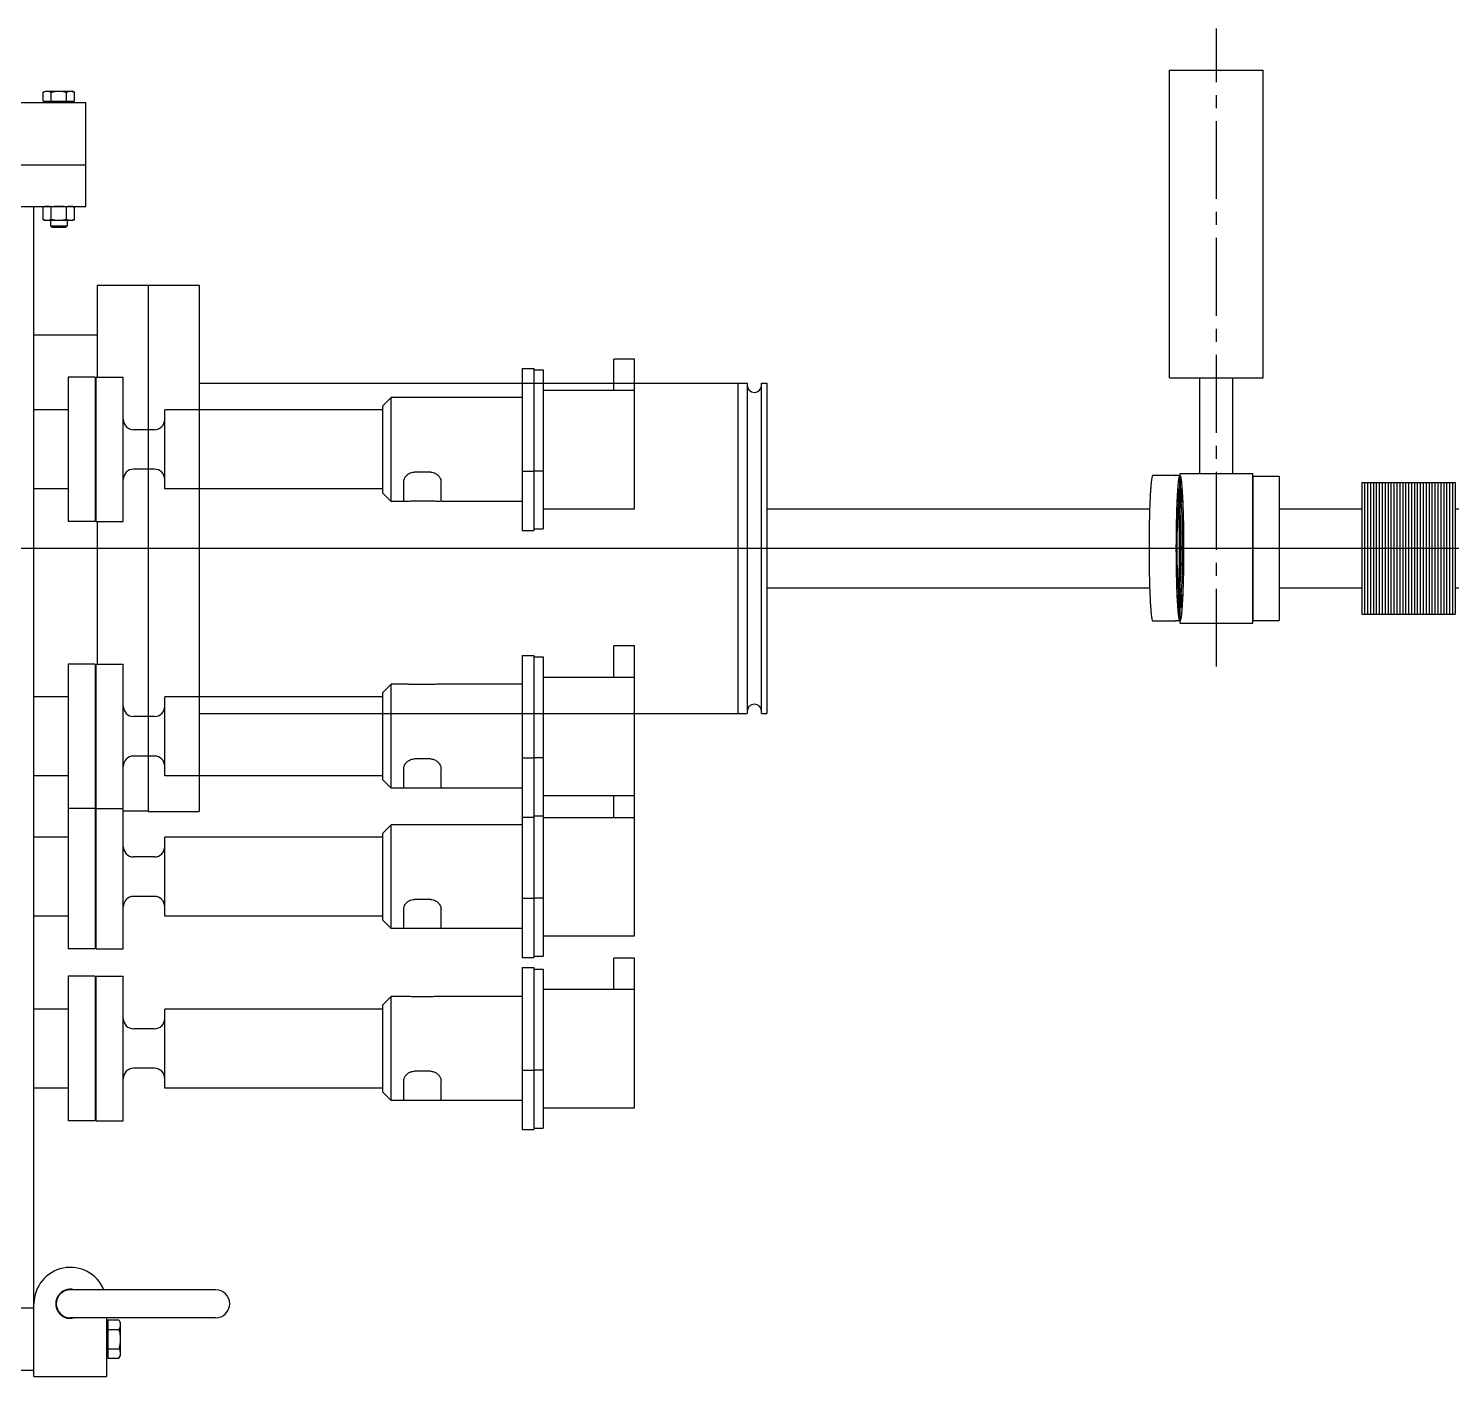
# Model space of a CAD drawing. Extents: x -50 to 48714, y -13211 to 6743.
# Drawn here: x 26338 to 27023, y -11950 to -11301 of the extents above; entities that cross this region are included whole.
import ezdxf

# ---------------------------------------------------------------- set-up
doc = ezdxf.new("R2010")
doc.units = 0
doc.header["$LTSCALE"] = 50
doc.linetypes.add('MITTE2', pattern=[1.125, 0.75, -0.125, 0.125, -0.125])
doc.linetypes.add('MITTEX2', pattern=[101.6, 63.5, -12.7, 12.7, -12.7])
doc.layers.get('0').update_dxf_attribs({"linetype": 'CONTINUOUS'})
for name, color, linetype in [('MITTEKLEIN', 5, 'MITTE2'), ('MITTEX2', 5, 'MITTEX2'), ('TEXT', 2, 'CONTINUOUS')]:
    doc.layers.add(name, color=color, linetype=linetype)
doc.styles.add('STANDARD_H15', font='isocp.shx', dxfattribs={"height": 15})

# ---------------------------------------------------------------- blocks, each defined once
blk = doc.blocks.new('SMAF_UE46_S')
for p, q in [((345.49, 219.37), (346.5, 219.95)), ((345.49, 215.1), (345.49, 219.37)), ((346.5, 219.95), (359.5, 219.95)), ((349.25, 215.1), (349.25, 219.37)), ((356.75, 215.1), (356.75, 219.37)), ((360.51, 219.37), (359.5, 219.95)), ((360.51, 215.1), (360.51, 219.37)), ((-364, 214.5), (366, 214.5)), ((345.49, 215.1), (360.51, 215.1)), ((347.19, 214.5), (347.19, 215.1)), ((358.82, 214.5), (358.82, 215.1)), ((366, 164.5), (366, 214.5)), ((-364, 184.5), (366, 184.5)), ((-364, 164.5), (366, 164.5)), ((341, -398.5), (341, 164.5)), ((346.5, 164.5), (345.49, 164.13)), ((359.5, 164.5), (360.51, 164.13)), ((345.49, 158.07), (345.49, 164.13)), ((345.49, 158.07), (346.5, 157.7)), ((359.5, 157.7), (346.5, 157.7)), ((349, 157.7), (349, 155.18)), ((349.25, 158.07), (349.25, 164.13)), ((356.75, 158.07), (356.75, 164.13)), ((357, 157.7), (357, 155.18)), ((360.51, 158.07), (359.5, 157.7)), ((360.51, 158.07), (360.51, 164.13)), ((349, 155.18), (349.68, 154.5)), ((349, 155.18), (357, 155.18)), ((349.68, 154.5), (356.32, 154.5)), ((357, 155.18), (356.32, 154.5)), ((396, 126.5), (371.5, 126.5)), ((371.5, 126.5), (371.5, 82.3)), ((396, 126.5), (396, 57.05)), ((371.5, 102.5), (341, 102.5)), ((620.1, 76.05), (620.1, 91.04)), ((630.1, 91.04), (620.1, 91.04)), ((630.1, 19.05), (630.1, 91.04)), ((370.5, 82.3), (357.5, 82.3)), ((357.5, 82.3), (357.5, 12.8)), ((370.5, 82.3), (370.5, 12.8)), ((371, 12.8), (371, 82.3)), ((371, 82.3), (384, 82.3)), ((384, 12.8), (384, 82.3)), ((576, 86.48), (576, 8.62)), ((576, 86.48), (581.6, 86.48)), ((581.6, 86.48), (581.6, 8.62)), ((581.6, 85.8), (586.1, 85.8)), ((586.1, 85.8), (586.1, 9.3)), ((586.1, 76.05), (630.1, 76.05)), ((513, 72.55), (509, 68.55)), ((509, 26.55), (509, 68.55)), ((513, 22.55), (513, 72.55)), ((520.46, 72.55), (513, 72.55)), ((532, 72.49), (524, 72.49)), ((576, 72.55), (535.54, 72.55)), ((357.5, 66.55), (341, 66.55)), ((404, 28.55), (404, 66.55)), ((509, 66.55), (404, 66.55)), ((399, 57.05), (389, 57.05)), ((371, 50.72), (370.5, 50.72)), ((371, 44.37), (370.5, 44.37)), ((399, 38.05), (389, 38.05)), ((396, 38.05), (396, -80.95)), ((532, 36.61), (524, 36.61)), ((576, 37.12), (581.6, 37.12)), ((581.6, 37.3), (586.1, 37.3)), ((357.5, 28.55), (341, 28.55)), ((509, 28.55), (404, 28.55)), ((519, 22.85), (519, 31.85)), ((537, 22.85), (537, 31.85)), ((513, 22.55), (509, 26.55)), ((520.46, 22.55), (513, 22.55)), ((532, 22.61), (524, 22.61)), ((576, 22.55), (537, 22.55)), ((586.1, 19.05), (630.1, 19.05)), ((370.5, 12.8), (357.5, 12.8)), ((371, 12.8), (384, 12.8)), ((371.5, 12.8), (371.5, -55.7)), ((576, 8.62), (581.6, 8.62)), ((581.6, 9.3), (586.1, 9.3)), ((620.1, -61.95), (620.1, -46.96)), ((630.1, -46.96), (620.1, -46.96)), ((630.1, -186.5), (630.1, -46.96)), ((576, -51.52), (576, -196.93)), ((576, -51.52), (581.6, -51.52)), ((581.6, -51.52), (581.6, -196.93)), ((581.6, -52.2), (586.1, -52.2)), ((586.1, -52.2), (586.1, -196.25)), ((370.5, -55.7), (357.5, -55.7)), ((357.5, -55.7), (357.5, -192.75)), ((370.5, -55.7), (370.5, -192.75)), ((371, -192.75), (371, -55.7)), ((371, -55.7), (384, -55.7)), ((384, -192.75), (384, -55.7)), ((513, -65.45), (509, -69.45)), ((513, -115.45), (513, -65.45)), ((520.46, -65.45), (513, -65.45)), ((532, -65.51), (524, -65.51)), ((576, -65.45), (535.54, -65.45)), ((586.1, -61.95), (630.1, -61.95)), ((357.5, -71.45), (341, -71.45)), ((404, -109.45), (404, -71.45)), ((509, -71.45), (404, -71.45)), ((509, -111.45), (509, -69.45)), ((399, -80.95), (389, -80.95)), ((371, -87.27), (370.5, -87.27)), ((371, -93.62), (370.5, -93.62)), ((371, -102.5), (370.5, -102.5)), ((399, -99.95), (389, -99.95)), ((396, -99.95), (396, -126.5)), ((532, -101.39), (524, -101.39)), ((576, -100.88), (581.6, -100.88)), ((581.6, -100.7), (586.1, -100.7)), ((357.5, -109.45), (341, -109.45)), ((509, -109.45), (404, -109.45)), ((519, -115.15), (519, -106.15)), ((537, -115.15), (537, -106.15)), ((513, -115.45), (509, -111.45)), ((520.46, -115.45), (513, -115.45)), ((532, -115.39), (524, -115.39)), ((576, -115.45), (537, -115.45)), ((586.1, -118.95), (630.1, -118.95)), ((620.1, -129.5), (620.1, -118.95)), ((370.5, -125.2), (357.5, -125.2)), ((371, -125.2), (384, -125.2)), ((396, -126.5), (384, -126.5)), ((576, -129.38), (581.6, -129.38)), ((581.6, -128.7), (586.1, -128.7)), ((586.1, -129.5), (630.1, -129.5)), ((513, -133), (509, -137)), ((509, -179), (509, -137)), ((513, -183), (513, -133)), ((520.46, -133), (513, -133)), ((532, -133.06), (524, -133.06)), ((576, -133), (535.54, -133)), ((357.5, -139), (341, -139)), ((509, -139), (404, -139)), ((404, -177), (404, -139)), ((399, -148.5), (389, -148.5)), ((371, -154.82), (370.5, -154.82)), ((371, -161.17), (370.5, -161.17)), ((399, -167.5), (389, -167.5)), ((532, -168.94), (524, -168.94)), ((576, -168.43), (581.6, -168.43)), ((581.6, -168.25), (586.1, -168.25)), ((357.5, -177), (341, -177)), ((509, -177), (404, -177)), ((519, -182.7), (519, -173.7)), ((537, -182.7), (537, -173.7)), ((513, -183), (509, -179)), ((520.46, -183), (513, -183)), ((532, -182.94), (524, -182.94)), ((576, -183), (537, -183)), ((586.1, -186.5), (630.1, -186.5)), ((370.5, -192.75), (357.5, -192.75)), ((371, -192.75), (384, -192.75)), ((576, -196.93), (581.6, -196.93)), ((581.6, -196.25), (586.1, -196.25)), ((620.1, -212.2), (620.1, -197.21)), ((630.1, -197.21), (620.1, -197.21)), ((630.1, -269.2), (630.1, -197.21)), ((576, -201.77), (576, -279.63)), ((576, -201.77), (581.6, -201.77)), ((581.6, -201.77), (581.6, -279.63)), ((581.6, -202.45), (586.1, -202.45)), ((586.1, -202.45), (586.1, -278.95)), ((370.5, -205.95), (357.5, -205.95)), ((357.5, -205.95), (357.5, -275.45)), ((370.5, -205.95), (370.5, -275.45)), ((371, -275.45), (371, -205.95)), ((371, -205.95), (384, -205.95)), ((384, -275.45), (384, -205.95)), ((586.1, -212.2), (630.1, -212.2)), ((513, -215.7), (509, -219.7)), ((513, -265.7), (513, -215.7)), ((520.46, -215.7), (513, -215.7)), ((532, -215.76), (524, -215.76)), ((576, -215.7), (535.54, -215.7)), ((357.5, -221.7), (341, -221.7)), ((509, -221.7), (404, -221.7)), ((404, -259.7), (404, -221.7)), ((509, -261.7), (509, -219.7)), ((399, -231.2), (389, -231.2)), ((371, -237.53), (370.5, -237.53)), ((371, -243.88), (370.5, -243.88)), ((399, -250.2), (389, -250.2)), ((532, -251.64), (524, -251.64)), ((576, -251.13), (581.6, -251.13)), ((581.6, -250.95), (586.1, -250.95)), ((357.5, -259.7), (341, -259.7)), ((509, -259.7), (404, -259.7)), ((519, -265.4), (519, -256.4)), ((537, -265.4), (537, -256.4)), ((513, -265.7), (509, -261.7)), ((520.46, -265.7), (513, -265.7)), ((532, -265.64), (524, -265.64)), ((576, -265.7), (537, -265.7)), ((586.1, -269.2), (630.1, -269.2)), ((370.5, -275.45), (357.5, -275.45)), ((371, -275.45), (384, -275.45)), ((576, -279.63), (581.6, -279.63)), ((581.6, -278.95), (586.1, -278.95)), ((428.5, -356.75), (358.5, -356.75)), ((-339, -365.5), (341, -365.5)), ((428.5, -370.25), (358.5, -370.25)), ((376, -370.25), (376, -398.5)), ((376, -373.18), (376.6, -373.18)), ((376.6, -371.26), (376.6, -389.74)), ((376.6, -371.26), (381.87, -371.26)), ((376.6, -375.88), (381.87, -375.88)), ((381.87, -371.26), (382.58, -372.5)), ((382.58, -372.5), (382.58, -388.5)), ((376, -387.82), (376.6, -387.82)), ((376.6, -385.12), (381.87, -385.12)), ((376.6, -389.74), (381.87, -389.74)), ((381.87, -389.74), (382.58, -388.5)), ((-339, -395.5), (341, -395.5)), ((341, -398.5), (376, -398.5))]:
    blk.add_line(p, q)
for centre, radius, start, end in [((389, 62.05), 5, 180, 270), ((399, 62.05), 5, 270, 0), ((389, 33.05), 5, 90, 180), ((399, 33.05), 5, 0, 90), ((389, -75.95), 5, 180, 270), ((399, -75.95), 5, 270, 0), ((389, -104.95), 5, 90, 180), ((399, -104.95), 5, 0, 90), ((389, -143.5), 5, 180, 270), ((399, -143.5), 5, 270, 0), ((389, -172.5), 5, 90, 180), ((399, -172.5), 5, 0, 90), ((389, -226.2), 5, 180, 270), ((399, -226.2), 5, 270, 0), ((389, -255.2), 5, 90, 180), ((399, -255.2), 5, 0, 90), ((358.5, -363.5), 17.5, 22.74889, 180), ((358.5, -363.5), 7, 75.49735, 284.50265), ((358.5, -363.5), 6.75, 90, 270), ((428.5, -363.5), 6.75, 270, 90)]:
    blk.add_arc(centre, radius, start, end)
for points, start_tangent, end_tangent in [([(345.49, 219.37), (345.98, 219.62), (346.45, 219.8), (346.91, 219.91), (347.37, 219.95)], (0.866025, 0.5), (1, 0)), ([(347.37, 219.95), (347.83, 219.91), (348.29, 219.8), (348.76, 219.62), (349.25, 219.37)], (1, 0), (0.866025, -0.5)), ([(349.25, 219.37), (350.22, 219.62), (351.16, 219.8), (352.08, 219.91), (353, 219.95)], (0.960769, 0.27735), (1, 0)), ([(353, 219.95), (353.92, 219.91), (354.85, 219.8), (355.79, 219.62), (356.75, 219.37)], (1, 0), (0.960769, -0.27735)), ([(356.75, 219.37), (357.24, 219.62), (357.71, 219.8), (358.17, 219.91), (358.63, 219.95)], (0.866025, 0.5), (1, 0)), ([(358.63, 219.95), (359.09, 219.91), (359.47, 219.83)], (1, 0), (0.960596, -0.27795)), ([(359.47, 219.83), (359.55, 219.8)], (0.960596, -0.27795), (0.95406, -0.299617)), ([(359.55, 219.8), (360.02, 219.62), (360.51, 219.37)], (0.95406, -0.299617), (0.866025, -0.5)), ([(347.37, 164.5), (347, 164.48), (346.63, 164.44), (346.25, 164.36), (345.88, 164.26), (345.49, 164.13)], (-1, 0), (-0.939693, -0.34202)), ([(349.25, 164.13), (348.86, 164.26), (348.49, 164.36), (348.12, 164.44), (347.74, 164.48), (347.37, 164.5)], (-0.939693, 0.34202), (-1, 0)), ([(353, 164.5), (352.25, 164.48), (351.5, 164.44), (350.76, 164.36), (350.01, 164.26), (349.25, 164.13)], (-1, 0), (-0.983841, -0.179044)), ([(356.75, 164.13), (355.99, 164.26), (355.24, 164.36), (354.49, 164.44), (353.74, 164.48), (353, 164.5)], (-0.983841, 0.179044), (-1, 0)), ([(358.63, 164.5), (358.26, 164.48), (357.88, 164.44), (357.51, 164.36), (357.14, 164.26), (356.75, 164.13)], (-1, 0), (-0.939693, -0.34202)), ([(360.51, 164.13), (360.12, 164.26), (359.75, 164.36), (359.37, 164.44), (359, 164.48), (358.63, 164.5)], (-0.939693, 0.34202), (-1, 0)), ([(347.37, 157.7), (347, 157.72), (346.63, 157.76), (346.25, 157.84), (345.88, 157.94), (345.49, 158.07)], (-1, 0), (-0.939693, 0.34202)), ([(349.25, 158.07), (348.86, 157.94), (348.49, 157.84), (348.12, 157.76), (347.74, 157.72), (347.37, 157.7)], (-0.939693, -0.34202), (-1, 0)), ([(353, 157.7), (352.25, 157.72), (351.5, 157.76), (350.76, 157.84), (350.01, 157.94), (349.25, 158.07)], (-1, 0), (-0.983841, 0.179044)), ([(356.75, 158.07), (355.99, 157.94), (355.24, 157.84), (354.49, 157.76), (353.74, 157.72), (353, 157.7)], (-0.983841, -0.179044), (-1, 0)), ([(358.63, 157.7), (358.26, 157.72), (357.88, 157.76), (357.51, 157.84), (357.14, 157.94), (356.75, 158.07)], (-1, 0), (-0.939693, 0.34202)), ([(360.51, 158.07), (360.12, 157.94), (359.75, 157.84), (359.37, 157.76), (359, 157.72), (358.63, 157.7)], (-0.939693, -0.34202), (-1, 0)), ([(524, 72.49), (522.78, 72.5), (521.6, 72.53), (520.57, 72.55), (520.44, 72.55)], (-1, 0), (-0.999897, -0.014332)), ([(535.56, 72.55), (535.43, 72.55), (534.38, 72.53), (533.19, 72.5), (532, 72.49)], (-0.999898, 0.01427), (-1, 0)), ([(519, 31.85), (519.19, 33.03), (519.74, 34.19), (520.57, 35.19), (521.6, 35.96), (522.78, 36.45), (524, 36.61)], (0, 1), (1, 0)), ([(532, 36.61), (533.19, 36.46), (534.38, 35.97), (535.43, 35.19), (536.26, 34.18), (536.81, 33.03), (537, 31.85)], (1, 0), (0, -1)), ([(520.44, 22.55), (519.74, 22.57), (519, 22.85)], (-0.999898, 0.01427), (0, 1)), ([(524, 22.61), (522.81, 22.6), (521.62, 22.57), (520.57, 22.55), (520.44, 22.55)], (-1, 0), (-0.999898, 0.01427)), ([(535.56, 22.55), (535.43, 22.55), (534.4, 22.57), (533.22, 22.6), (532, 22.61)], (-0.999897, -0.014332), (-1, 0)), ([(537, 22.85), (536.26, 22.57), (535.56, 22.55)], (0, -1), (-0.999897, -0.014332)), ([(524, -65.51), (522.78, -65.5), (521.6, -65.47), (520.57, -65.45), (520.44, -65.45)], (-1, 0), (-0.999897, -0.014332)), ([(535.56, -65.45), (535.43, -65.45), (534.38, -65.47), (533.19, -65.5), (532, -65.51)], (-0.999898, 0.01427), (-1, 0)), ([(519, -106.15), (519.19, -104.97), (519.74, -103.81), (520.57, -102.81), (521.6, -102.04), (522.78, -101.55), (524, -101.39)], (0, 1), (1, 0)), ([(532, -101.39), (533.19, -101.54), (534.38, -102.03), (535.43, -102.81), (536.26, -103.81), (536.81, -104.97), (537, -106.15)], (1, 0), (0, -1)), ([(520.44, -115.45), (519.74, -115.43), (519, -115.15)], (-0.999898, 0.01427), (0, 1)), ([(524, -115.39), (522.81, -115.4), (521.62, -115.43), (520.57, -115.45), (520.44, -115.45)], (-1, 0), (-0.999898, 0.01427)), ([(535.56, -115.45), (535.43, -115.45), (534.4, -115.43), (533.22, -115.4), (532, -115.39)], (-0.999897, -0.014332), (-1, 0)), ([(537, -115.15), (536.26, -115.43), (535.56, -115.45)], (0, -1), (-0.999897, -0.014332)), ([(524, -133.06), (522.78, -133.05), (521.6, -133.02), (520.57, -133), (520.44, -133)], (-1, 0), (-0.999897, -0.014332)), ([(535.56, -133), (535.43, -133), (534.38, -133.02), (533.19, -133.05), (532, -133.06)], (-0.999898, 0.01427), (-1, 0)), ([(519, -173.7), (519.19, -172.52), (519.74, -171.36), (520.57, -170.36), (521.6, -169.59), (522.78, -169.1), (524, -168.94)], (0, 1), (1, 0)), ([(532, -168.94), (533.19, -169.09), (534.38, -169.58), (535.43, -170.36), (536.26, -171.37), (536.81, -172.52), (537, -173.7)], (1, 0), (0, -1)), ([(520.44, -183), (519.74, -182.98), (519, -182.7)], (-0.999898, 0.01427), (0, 1)), ([(524, -182.94), (522.81, -182.95), (521.62, -182.98), (520.57, -183), (520.44, -183)], (-1, 0), (-0.999898, 0.01427)), ([(535.56, -183), (535.43, -183), (534.4, -182.98), (533.22, -182.95), (532, -182.94)], (-0.999897, -0.014332), (-1, 0)), ([(537, -182.7), (536.26, -182.98), (535.56, -183)], (0, -1), (-0.999897, -0.014332)), ([(524, -215.76), (522.78, -215.75), (521.6, -215.72), (520.57, -215.7), (520.44, -215.7)], (-1, 0), (-0.999897, -0.014332)), ([(535.56, -215.7), (535.43, -215.7), (534.38, -215.72), (533.19, -215.75), (532, -215.76)], (-0.999898, 0.01427), (-1, 0)), ([(519, -256.4), (519.19, -255.22), (519.74, -254.06), (520.57, -253.06), (521.6, -252.29), (522.78, -251.8), (524, -251.64)], (0, 1), (1, 0)), ([(532, -251.64), (533.19, -251.79), (534.38, -252.28), (535.43, -253.06), (536.26, -254.07), (536.81, -255.22), (537, -256.4)], (1, 0), (0, -1)), ([(520.44, -265.7), (519.74, -265.68), (519, -265.4)], (-0.999898, 0.01427), (0, 1)), ([(524, -265.64), (522.81, -265.65), (521.62, -265.68), (520.57, -265.7), (520.44, -265.7)], (-1, 0), (-0.999898, 0.01427)), ([(535.56, -265.7), (535.43, -265.7), (534.4, -265.68), (533.22, -265.65), (532, -265.64)], (-0.999897, -0.014332), (-1, 0)), ([(537, -265.4), (536.26, -265.68), (535.56, -265.7)], (0, -1), (-0.999897, -0.014332)), ([(381.87, -371.26), (382.18, -371.86), (382.4, -372.44), (382.53, -373.01), (382.58, -373.57)], (0.5, -0.866025), (0, -1)), ([(382.58, -373.57), (382.53, -374.14), (382.4, -374.7), (382.18, -375.28), (381.87, -375.88)], (0, -1), (-0.5, -0.866025)), ([(381.87, -375.88), (382.17, -377.07), (382.4, -378.23), (382.53, -379.37), (382.58, -380.5)], (0.27735, -0.960769), (0, -1)), ([(382.58, -380.5), (382.53, -381.64), (382.4, -382.78), (382.17, -383.93), (381.87, -385.12)], (0, -1), (-0.27735, -0.960769)), ([(381.87, -385.12), (382.18, -385.72), (382.4, -386.3), (382.53, -386.86), (382.58, -387.43)], (0.5, -0.866025), (0, -1)), ([(382.43, -388.46), (382.4, -388.56), (382.18, -389.14), (381.87, -389.74)], (-0.277946, -0.960597), (-0.5, -0.866025)), ([(382.58, -387.43), (382.53, -387.99), (382.43, -388.46)], (0, -1), (-0.277946, -0.960597))]:
    blk.add_spline(points, degree=3, dxfattribs=dict(start_tangent=start_tangent, end_tangent=end_tangent))
blk = doc.blocks.new('VZW2-UE46-V01000_S')
for p, q in [((0, 126.6), (0, -126.6)), ((0, 126.6), (24.6, 126.6)), ((24.6, 126.6), (24.6, -126.6)), ((24.6, 79.5), (288.3, 79.5)), ((283.8, 79.5), (283.8, -79.5)), ((288.3, 79.5), (288.3, -79.5)), ((295.3, -79.5), (295.3, 79.5)), ((295.3, 79.5), (297.8, 79.5)), ((297.8, 79.5), (297.8, -79.5)), ((494.58, 35), (483.6, 35)), ((496.68, 34.94), (494.48, 34.94)), ((496.48, 34.94), (496.48, 24.07)), ((496.68, 34.94), (496.68, 24.07)), ((496.13, 20.77), (495.98, 21.2)), ((496.13, 20.77), (495.98, 20.98)), ((496.13, 20.77), (496.13, 20.77)), ((496.68, 24.07), (496.48, 24.07)), ((297.8, 19), (482.06, 19)), ((297.8, -19), (482.06, -19)), ((496.13, -20.77), (495.98, -21.2)), ((495.98, -20.98), (496.13, -20.77)), ((496.13, -20.77), (496.13, -20.77)), ((496.48, -34.94), (496.48, -24.07)), ((496.68, -24.07), (496.48, -24.07)), ((496.68, -34.94), (496.68, -24.07)), ((494.58, -35), (483.6, -35)), ((496.68, -34.94), (494.48, -34.94)), ((24.6, -79.5), (288.3, -79.5)), ((295.3, -79.5), (297.8, -79.5)), ((0, -126.6), (24.6, -126.6))]:
    blk.add_line(p, q)
for centre, start, end in [((291.8, 78.5), 180, 0), ((291.8, -78.5), 0, 180)]:
    blk.add_arc(centre, 3.5, start, end)
for points, start_tangent, end_tangent in [([(483.6, 35), (483.43, 34.85), (483.26, 34.4), (483.1, 33.66), (482.94, 32.64), (482.78, 31.33), (482.63, 29.76), (482.49, 27.93), (482.36, 25.87), (482.24, 23.58), (482.14, 21.09), (482.04, 18.43), (481.96, 15.6), (481.89, 12.64), (481.84, 9.58), (481.8, 6.43), (481.77, 3.23), (481.77, 0), (481.77, -3.23), (481.8, -6.43), (481.84, -9.58), (481.89, -12.64), (481.96, -15.6), (482.04, -18.43), (482.14, -21.09), (482.24, -23.58), (482.36, -25.87), (482.49, -27.93), (482.63, -29.76), (482.78, -31.33), (482.94, -32.64), (483.1, -33.66), (483.26, -34.4), (483.43, -34.85), (483.6, -35)], (-1, 0), (1, 0)), ([(494.48, 34.94), (494.53, 34.99), (494.58, 35)], (0.674808, 0.737993), (1, 0)), ([(494.58, 35), (494.64, 34.99), (494.69, 34.94)], (1, 0), (0.674808, -0.737993)), ([(496.48, 34.94), (496.31, 34.63), (496.15, 34.04), (496, 33.18), (495.84, 32.05), (495.7, 30.68), (495.56, 29.06), (495.43, 27.21), (495.31, 25.14), (495.25, 24.15)], (-0.674808, -0.737993), (-0.049815, -0.998758)), ([(496.68, 34.94), (496.85, 34.63), (497.01, 34.04), (497.16, 33.18), (497.32, 32.05), (497.46, 30.68), (497.6, 29.06), (497.73, 27.21), (497.85, 25.14), (497.97, 22.88), (498.07, 20.43), (498.16, 17.82), (498.23, 15.07), (498.3, 12.2), (498.35, 9.24), (498.38, 6.2), (498.4, 3.11), (498.41, 0), (498.4, -3.11), (498.38, -6.2), (498.35, -9.24), (498.3, -12.2), (498.23, -15.07), (498.16, -17.82), (498.07, -20.43), (497.97, -22.88), (497.85, -25.14), (497.73, -27.21), (497.6, -29.06), (497.46, -30.68), (497.32, -32.05), (497.16, -33.18), (497.01, -34.04), (496.85, -34.63), (496.68, -34.94)], (0.674808, -0.737993), (-0.674808, -0.737993)), ([(495.81, 22.17), (495.77, 22.26), (495.73, 22.54), (495.7, 22.99), (495.67, 23.57), (495.65, 24.27), (495.64, 25.03), (495.64, 25.81), (495.65, 26.57), (495.67, 27.26), (495.7, 27.85), (495.73, 28.3), (495.77, 28.57), (495.81, 28.67)], (-1, 0), (1, 0)), ([(495.81, 28.67), (495.85, 28.57), (495.89, 28.3), (495.93, 27.85), (495.95, 27.26), (495.97, 26.57), (495.98, 25.81), (495.98, 25.03), (495.97, 24.27), (495.95, 23.57), (495.93, 22.99), (495.89, 22.54), (495.85, 22.26), (495.81, 22.17)], (1, 0), (-1, 0)), ([(497.35, 22.17), (497.31, 22.26), (497.27, 22.54), (497.24, 22.99), (497.21, 23.57), (497.19, 24.27), (497.18, 25.03), (497.18, 25.81), (497.19, 26.57), (497.21, 27.26), (497.24, 27.85), (497.27, 28.3), (497.31, 28.57), (497.35, 28.67)], (-1, 0), (1, 0)), ([(497.35, 28.67), (497.39, 28.57), (497.43, 28.3), (497.46, 27.85), (497.49, 27.26), (497.51, 26.57), (497.52, 25.81), (497.52, 25.03), (497.51, 24.27), (497.49, 23.57), (497.46, 22.99), (497.43, 22.54), (497.39, 22.26), (497.35, 22.17)], (1, 0), (-1, 0)), ([(495.25, 24.06), (495.19, 22.88), (495.09, 20.43), (495, 17.82), (494.93, 15.07), (494.86, 12.2), (494.81, 9.24), (494.78, 6.2), (494.76, 3.11), (494.75, 0), (494.76, -3.11), (494.78, -6.2), (494.81, -9.24), (494.86, -12.2), (494.93, -15.07), (495, -17.82), (495.09, -20.43), (495.19, -22.88), (495.25, -24.06)], (-0.049474, -0.998775), (0.049474, -0.998775)), ([(495.25, 24.15), (495.25, 24.06)], (-0.049815, -0.998758), (-0.049474, -0.998775)), ([(495.94, -20.85), (495.82, -19.23), (495.68, -16.97), (495.56, -14.38), (495.47, -11.49), (495.39, -8.38), (495.34, -5.09), (495.32, -1.71), (495.32, 1.71), (495.34, 5.1), (495.39, 8.38), (495.47, 11.49), (495.56, 14.38), (495.68, 16.97), (495.82, 19.23), (495.94, 20.85)], (-0.088239, 0.996099), (0.08824, 0.996099)), ([(495.94, 20.85), (495.96, 20.99)], (0.08824, 0.996099), (0.09017, 0.995926)), ([(495.95, 20.98), (495.98, 20.98)], (0.96479, 0.263022), (1, 0)), ([(495.96, 20.99), (495.97, 21.1), (496.13, 22.55), (496.3, 23.54), (496.48, 24.07)], (0.09017, 0.995926), (0.532908, 0.846173)), ([(496.03, 20.69), (495.98, 20.8)], (-0.307822, 0.951444), (-0.595132, 0.803628)), ([(496.06, 20.57), (496.03, 20.69)], (-0.228332, 0.973583), (-0.305229, 0.952279)), ([(496.06, -20.57), (496.24, -19.72), (496.4, -18.34), (496.55, -16.45), (496.69, -14.12), (496.8, -11.4), (496.88, -8.38), (496.94, -5.12), (496.97, -1.72), (496.97, 1.72), (496.94, 5.12), (496.88, 8.38), (496.8, 11.4), (496.69, 14.12), (496.55, 16.45), (496.4, 18.34), (496.24, 19.72), (496.06, 20.57)], (0.228332, 0.973583), (-0.228332, 0.973583)), ([(496.13, 20.77), (496.16, 20.7), (496.26, 20.26), (496.38, 19.54), (496.5, 18.45), (496.63, 16.84), (496.76, 14.71), (496.87, 12.22), (496.96, 9.43), (497.02, 6.42), (497.06, 3.25), (497.08, 0), (497.06, -3.24), (497.03, -6.41), (496.96, -9.43), (496.87, -12.21), (496.76, -14.71), (496.63, -16.84), (496.5, -18.44), (496.38, -19.54), (496.26, -20.26), (496.16, -20.7), (496.13, -20.77)], (0.308931, -0.951084), (-0.308953, -0.951077)), ([(496.68, 24.07), (496.86, 23.54), (497.03, 22.55), (497.19, 21.1), (497.34, 19.23), (497.48, 16.97), (497.6, 14.38), (497.69, 11.49), (497.77, 8.38), (497.82, 5.1), (497.84, 1.71), (497.84, -1.71), (497.82, -5.09), (497.77, -8.38), (497.69, -11.49), (497.6, -14.38), (497.48, -16.97), (497.34, -19.23), (497.19, -21.1), (497.03, -22.55), (496.86, -23.54), (496.68, -24.07)], (0.532908, -0.846173), (-0.532908, -0.846173)), ([(495.74, 17.87), (495.84, 17.06), (495.97, 15.49), (496.09, 13.54), (496.19, 11.26), (496.27, 8.69), (496.34, 5.92), (496.37, 3), (496.38, 0), (496.37, -3), (496.34, -5.92), (496.27, -8.69), (496.19, -11.26), (496.09, -13.54), (495.97, -15.49), (495.84, -17.06), (495.74, -17.87)], (0.13594, -0.990717), (-0.13594, -0.990717)), ([(495.82, -19.1), (495.9, -18.32), (496.05, -16.44), (496.18, -14.11), (496.29, -11.39), (496.38, -8.37), (496.44, -5.11), (496.47, -1.72), (496.47, 1.72), (496.44, 5.11), (496.38, 8.37), (496.29, 11.39), (496.18, 14.11), (496.05, 16.44), (495.9, 18.32), (495.82, 19.1)], (0.118101, 0.993002), (-0.118101, 0.993002)), ([(495.04, -3.25), (495, -3.16), (494.97, -2.88), (494.93, -2.43), (494.9, -1.85), (494.89, -1.15), (494.88, -0.39), (494.88, 0.39), (494.89, 1.15), (494.9, 1.85), (494.93, 2.43), (494.97, 2.88), (495, 3.16), (495.04, 3.25)], (-1, 0), (1, 0)), ([(495.04, 3.25), (495.08, 3.16), (495.12, 2.88), (495.16, 2.43), (495.18, 1.85), (495.2, 1.15), (495.21, 0.39), (495.21, -0.39), (495.2, -1.15), (495.18, -1.85), (495.16, -2.43), (495.12, -2.88), (495.08, -3.16), (495.04, -3.25)], (1, 0), (-1, 0)), ([(498.12, -3.25), (498.08, -3.16), (498.04, -2.88), (498, -2.43), (497.98, -1.85), (497.96, -1.15), (497.95, -0.39), (497.95, 0.39), (497.96, 1.15), (497.98, 1.85), (498, 2.43), (498.04, 2.88), (498.08, 3.16), (498.12, 3.25)], (-1, 0), (1, 0)), ([(498.12, 3.25), (498.16, 3.16), (498.2, 2.88), (498.23, 2.43), (498.26, 1.85), (498.28, 1.15), (498.29, 0.39), (498.29, -0.39), (498.28, -1.15), (498.26, -1.85), (498.23, -2.43), (498.2, -2.88), (498.16, -3.16), (498.12, -3.25)], (1, 0), (-1, 0)), ([(495.25, -24.06), (495.25, -24.15)], (0.049474, -0.998775), (0.049815, -0.998758)), ([(495.25, -24.15), (495.31, -25.14), (495.43, -27.21), (495.56, -29.06), (495.7, -30.68), (495.84, -32.05), (496, -33.18), (496.15, -34.04), (496.31, -34.63), (496.48, -34.94)], (0.049815, -0.998758), (0.674808, -0.737993)), ([(495.81, -28.67), (495.77, -28.57), (495.73, -28.3), (495.7, -27.85), (495.67, -27.26), (495.65, -26.57), (495.64, -25.81), (495.64, -25.03), (495.65, -24.27), (495.67, -23.57), (495.7, -22.99), (495.73, -22.54), (495.77, -22.26), (495.81, -22.17)], (-1, 0), (1, 0)), ([(495.81, -22.17), (495.85, -22.26), (495.89, -22.54), (495.93, -22.99), (495.95, -23.57), (495.97, -24.27), (495.98, -25.03), (495.98, -25.81), (495.97, -26.57), (495.95, -27.26), (495.93, -27.85), (495.89, -28.3), (495.85, -28.57), (495.81, -28.67)], (1, 0), (-1, 0)), ([(495.96, -20.99), (495.94, -20.85)], (-0.090169, 0.995927), (-0.088239, 0.996099)), ([(496.48, -24.07), (496.3, -23.54), (496.13, -22.55), (495.97, -21.1), (495.96, -20.99)], (-0.532908, 0.846173), (-0.090169, 0.995927)), ([(495.98, -20.8), (496.03, -20.69)], (0.59515, 0.803615), (0.307845, 0.951436)), ([(496.03, -20.69), (496.06, -20.57)], (0.305229, 0.952279), (0.228332, 0.973583)), ([(497.35, -28.67), (497.31, -28.57), (497.27, -28.3), (497.24, -27.85), (497.21, -27.26), (497.19, -26.57), (497.18, -25.81), (497.18, -25.03), (497.19, -24.27), (497.21, -23.57), (497.24, -22.99), (497.27, -22.54), (497.31, -22.26), (497.35, -22.17)], (-1, 0), (1, 0)), ([(497.35, -22.17), (497.39, -22.26), (497.43, -22.54), (497.46, -22.99), (497.49, -23.57), (497.51, -24.27), (497.52, -25.03), (497.52, -25.81), (497.51, -26.57), (497.49, -27.26), (497.46, -27.85), (497.43, -28.3), (497.39, -28.57), (497.35, -28.67)], (1, 0), (-1, 0)), ([(494.58, -35), (494.53, -34.99), (494.48, -34.94)], (-1, 0), (-0.674808, 0.737993)), ([(494.69, -34.94), (494.64, -34.99), (494.58, -35)], (-0.674808, -0.737993), (-1, 0))]:
    blk.add_spline(points, degree=3, dxfattribs=dict(start_tangent=start_tangent, end_tangent=end_tangent))
blk = doc.blocks.new('CF35_150')
for p, q in [((0, 34.7), (12.7, 34.7)), ((0, 34.7), (0, -34.7)), ((12.7, 34.7), (12.7, -34.7)), ((137.3, 34.7), (137.3, -34.7)), ((137.3, 34.7), (150, 34.7)), ((150, 34.7), (150, -34.7)), ((52.5, 31.65), (97.5, 31.65)), ((52.5, 31.65), (52.5, -31.65)), ((53.85, 31.65), (53.85, -31.65)), ((55.26, 31.65), (55.26, -31.65)), ((56.67, 31.65), (56.67, -31.65)), ((58.08, 31.65), (58.08, -31.65)), ((59.49, 31.65), (59.49, -31.65)), ((60.9, 31.65), (60.9, -31.65)), ((62.31, 31.65), (62.31, -31.65)), ((63.72, 31.65), (63.72, -31.65)), ((65.13, 31.65), (65.13, -31.65)), ((66.54, 31.65), (66.54, -31.65)), ((67.95, 31.65), (67.95, -31.65)), ((69.36, 31.65), (69.36, -31.65)), ((70.77, 31.65), (70.77, -31.65)), ((72.18, 31.65), (72.18, -31.65)), ((73.59, 31.65), (73.59, -31.65)), ((75, 31.65), (75, -31.65)), ((76.41, 31.65), (76.41, -31.65)), ((77.82, 31.65), (77.82, -31.65)), ((79.23, 31.65), (79.23, -31.65)), ((80.64, 31.65), (80.64, -31.65)), ((82.05, 31.65), (82.05, -31.65)), ((83.46, 31.65), (83.46, -31.65)), ((84.87, 31.65), (84.87, -31.65)), ((86.28, 31.65), (86.28, -31.65)), ((87.69, 31.65), (87.69, -31.65)), ((89.1, 31.65), (89.1, -31.65)), ((90.51, 31.65), (90.51, -31.65)), ((91.92, 31.65), (91.92, -31.65)), ((93.33, 31.65), (93.33, -31.65)), ((94.74, 31.65), (94.74, -31.65)), ((96.15, 31.65), (96.15, -31.65)), ((97.5, 31.65), (97.5, -31.65)), ((12.7, 19.05), (52.5, 19.05)), ((97.5, 19.05), (137.3, 19.05)), ((12.7, -19.05), (52.5, -19.05)), ((97.5, -19.05), (137.3, -19.05)), ((52.5, -31.65), (97.5, -31.65)), ((0, -34.7), (12.7, -34.7)), ((137.3, -34.7), (150, -34.7))]:
    blk.add_line(p, q)
at = {"layer": 'TEXT', "style": 'STANDARD_H15', "flags": 1}
for tag, p in [('ID', (1.23, -200.25)), ('BEZ', (1.23, -228.75)), ('KURZBEZ', (1.23, -257.25)), ('SPARTE', (1.23, -285.75)), ('FIRMA', (1.23, -314.25)), ('TYP', (1.23, -342.75)), ('PREIS', (1.23, -371.25)), ('AUSSCHR', (1.23, -399.75)), ('BEST', (1.23, -428.25)), ('LIEFER', (1.23, -456.75)), ('STATUS', (1.23, -485.25)), ('BEMERK', (1.23, -513.75))]:
    blk.add_attdef(tag, p, '', height=15, dxfattribs=at)
blk = doc.blocks.new('V_DN40_S')
for p, q in [((-5, 230), (40, 230)), ((-5, 82), (-5, 230)), ((40, 82), (40, 230)), ((-5, 82), (40, 82)), ((9.5, 36), (9.5, 82)), ((25.5, 36), (25.5, 82)), ((0, 36), (35, 36)), ((0, -36), (0, 36)), ((0, -34.7), (0, 34.7)), ((35, -36), (35, 36)), ((0, -36), (35, -36))]:
    blk.add_line(p, q)
at = {"layer": 'MITTEKLEIN'}
blk.add_line((17.5, -56.95), (17.5, 250.09), dxfattribs=at)
at = {"layer": 'TEXT', "style": 'STANDARD_H15'}
for tag, p in [('ID', (-52.49, -178.22)), ('BEZ', (-52.49, -206.72)), ('KURZBEZ', (-52.49, -235.22)), ('SPARTE', (-52.49, -263.72)), ('FIRMA', (-52.49, -292.22)), ('TYP', (-52.49, -320.72)), ('PREIS', (-52.49, -349.22)), ('AUSSCHR', (-52.49, -377.72)), ('BEST', (-52.49, -406.22)), ('LIEFER', (-52.49, -434.72)), ('STATUS', (-52.49, -463.22)), ('BEMERK', (-52.49, -491.72))]:
    blk.add_attdef(tag, p, '', height=15, dxfattribs=at)

msp = doc.modelspace()

# ---------------------------------------------------------------- linework, layer by layer
at = {"layer": 'MITTEX2'}
msp.add_line((26000, -11551.26), (29800, -11551.26), dxfattribs=at)

# ---------------------------------------------------------------- block references
for name, p in [('SMAF_UE46_S', (26000, -11551.26)), ('V_DN40_S', (26892.68, -11551.26)), ('VZW2-UE46-V01000_S', (26396, -11551.26))]:
    msp.add_blockref(name, p)
at = {"rotation": 2.605510395054913e-11}
msp.add_blockref('CF35_150', (26927.68, -11551.26), dxfattribs=at)

doc.saveas('drawing.dxf')
